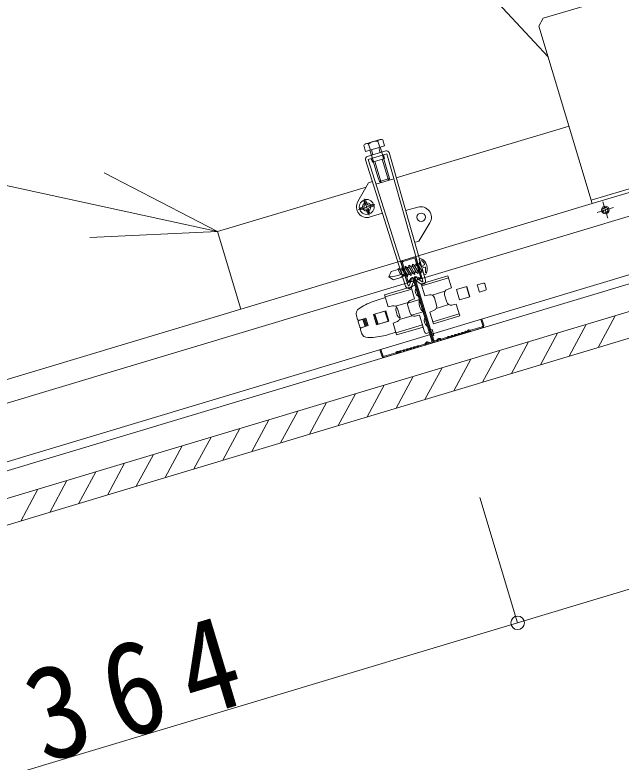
# Model space of a CAD drawing. Units: millimetres at full size, sheet at 1:20; details may follow other scales. Extents: x -4155 to 4045, y -2866 to 2834.
# Drawn here: x 1217 to 1501.4, y 546 to 896.6 of the extents above; entities that cross this region are included whole.
import ezdxf

# ---------------------------------------------------------------- set-up
doc = ezdxf.new("R2010")
doc.units = ezdxf.units.MM
doc.header["$LTSCALE"] = 20
for name, color, linetype, lineweight in [('1-0_断面', 7, 'Continuous', 9), ('1-1_寸法', 7, 'Continuous', 9), ('1-2_文字', 7, 'Continuous', 9)]:
    doc.layers.add(name, color=color, linetype=linetype, lineweight=lineweight)
doc.styles.add('ＭＳ ゴシック', font='')
doc.styles.get('ＭＳ ゴシック').set_extended_font_data('MS Gothic')

msp = doc.modelspace()

# ---------------------------------------------------------------- linework, layer by layer
at = {"layer": '1-0_断面'}
for p, q in [((3494.74, 1372.57), (-365, 212.58)), ((-360.25, 196.77), (3494.74, 1355.34)), ((-356.79, 185.28), (3494.74, 1342.81)), ((1108.18, 1263.13), (1467.25, 876.93)), ((1464.91, 895.14), (1635, 946.26)), ((1464.91, 895.14), (1462.9, 891.41)), ((1462.9, 891.41), (1487.94, 808.09)), ((1395.96, 820.12), (1477.01, 844.48)), ((1381.69, 836.2), (1388.33, 838.19)), ((1382.94, 836.05), (1383.81, 833.18)), ((1387.37, 837.38), (1388.23, 834.51)), ((1389.58, 838.04), (1390.44, 835.17)), ((1391.08, 832.82), (1382.36, 830.2)), ((1382.77, 828.86), (1391.48, 831.48)), ((1383.62, 833.12), (1384.34, 830.73)), ((1384.29, 833.32), (1385.01, 830.93)), ((1387.74, 834.36), (1388.46, 831.97)), ((1388.41, 834.56), (1389.13, 832.17)), ((1389.11, 832.23), (1390.02, 829.22)), ((1389.13, 832.17), (1392.01, 822.59)), ((1391.48, 831.48), (1408.49, 771.75)), ((1392.58, 832), (1409.64, 772.08)), ((1381.56, 828.69), (1400.35, 769.29)), ((1382.77, 828.86), (1401.5, 769.65)), ((1384.25, 829.3), (1384.77, 827.58)), ((1384.32, 830.79), (1385.23, 827.78)), ((1384.34, 830.73), (1387.22, 821.15)), ((1390.51, 829.3), (1384.77, 827.58)), ((1385.92, 827.92), (1388.9, 818)), ((1389.36, 828.96), (1392.35, 819.04)), ((1389.99, 831.03), (1390.51, 829.3)), ((1554.52, 829.77), (1487.48, 809.62)), ((1487.94, 808.09), (1559.58, 829.62)), ((1387.22, 821.15), (1388.03, 818.47)), ((1386.44, 817.26), (1394.81, 819.78)), ((1386.44, 817.26), (1394.81, 819.78)), ((1388.9, 818), (1388.03, 818.47)), ((1392.35, 819.04), (1392.82, 819.91)), ((1415.83, 775.35), (1564.18, 819.93)), ((1312.13, 794.93), (1381.82, 815.87)), ((1383.23, 802.68), (1380.92, 810.34)), ((690.78, 568.51), (1487.94, 808.09)), ((1378.24, 805.36), (1385.91, 807.66)), ((1379.1, 806.14), (1380.5, 806.56)), ((1381.17, 807.8), (1380.75, 809.2)), ((1382.12, 808.09), (1381.7, 809.49)), ((1383.37, 807.42), (1384.76, 807.84)), ((1383.66, 806.46), (1385.05, 806.88)), ((1495.21, 801.29), (1492.9, 808.95)), ((1379.39, 805.18), (1380.78, 805.6)), ((1382.45, 803.53), (1382.03, 804.93)), ((1383.41, 803.82), (1382.99, 805.22)), ((1389.49, 803.61), (1383.77, 801.8)), ((1400.33, 804.78), (1406.1, 806.42)), ((1490.22, 803.97), (1497.89, 806.27)), ((1312.13, 794.93), (1323.07, 758.53)), ((1404.1, 782.89), (1399.02, 781.36)), ((1399.02, 781.36), (1404.1, 782.89)), ((1399.17, 780.89), (1404.24, 782.41)), ((1407.34, 773.84), (1404.86, 782.08)), ((1405.34, 782.22), (1407.82, 773.98)), ((1408.98, 774.63), (1406.74, 782.08)), ((-363.85, 208.75), (1542.4, 781.64)), ((1398.35, 780.12), (1400.83, 771.88)), ((1401.31, 772.03), (1398.83, 780.26)), ((1400.2, 778.67), (1400.96, 778.15)), ((1400.21, 777.92), (1400.2, 778.67)), ((1401.87, 779.17), (1402.63, 778.65)), ((1401.89, 778.43), (1401.87, 779.17)), ((1402.63, 778.65), (1403.56, 778.93)), ((1402.63, 778.65), (1404.57, 775.51)), ((1402.88, 778.25), (1403.81, 778.53)), ((1403.55, 779.48), (1403.55, 779.67)), ((1403.56, 778.93), (1403.55, 779.48)), ((1403.56, 778.93), (1403.72, 778.67)), ((1404.31, 779.15), (1405.24, 779.43)), ((1404.56, 778.75), (1405.49, 779.03)), ((1405.22, 780.18), (1405.98, 779.66)), ((1405.24, 779.43), (1405.22, 780.18)), ((1405.24, 779.43), (1407.18, 776.29)), ((1405.98, 779.66), (1406.92, 779.94)), ((1405.98, 779.66), (1407.92, 776.52)), ((1406.23, 779.25), (1407.17, 779.53)), ((1406.9, 780.68), (1407.23, 780.46)), ((1406.92, 779.94), (1406.9, 780.68)), ((1406.92, 779.94), (1407.82, 778.47)), ((1408.52, 779.18), (1409.16, 779.38)), ((693.84, 558.36), (1415.83, 775.35)), ((1393.51, 776.18), (1392.54, 773.75)), ((1396.83, 777.18), (1393.51, 776.18)), ((1396.84, 777.66), (1397.61, 777.14)), ((1396.86, 776.92), (1396.84, 777.66)), ((1396.86, 776.92), (1397.84, 775.34)), ((1397.61, 777.14), (1398.54, 777.42)), ((1397.61, 777.14), (1398.58, 775.56)), ((1397.84, 775.34), (1398.6, 774.82)), ((1397.86, 776.74), (1398.79, 777.02)), ((1398.52, 778.16), (1399.28, 777.64)), ((1398.54, 777.42), (1398.52, 778.16)), ((1398.54, 777.42), (1400.48, 774.28)), ((1398.6, 774.82), (1398.58, 775.56)), ((1399.28, 777.64), (1400.21, 777.92)), ((1399.28, 777.64), (1401.22, 774.5)), ((1399.53, 777.24), (1400.46, 777.52)), ((1400.21, 777.92), (1402.16, 774.78)), ((1400.96, 778.15), (1401.89, 778.43)), ((1400.96, 778.15), (1402.9, 775.01)), ((1400.97, 774.91), (1401.91, 775.19)), ((1401.21, 777.74), (1402.14, 778.02)), ((1401.89, 778.43), (1403.83, 775.29)), ((1402.65, 775.41), (1403.58, 775.69)), ((1402.9, 775.01), (1403.83, 775.29)), ((1402.92, 774.26), (1402.9, 775.01)), ((1403.83, 775.29), (1404.59, 774.77)), ((1403.86, 778.45), (1405.51, 775.79)), ((1404.32, 775.91), (1404.6, 776)), ((1404.57, 775.51), (1404.71, 775.55)), ((1404.59, 774.77), (1404.57, 775.51)), ((1404.6, 776), (1405.26, 776.19)), ((1404.73, 775.56), (1405.51, 775.79)), ((1405.51, 775.79), (1406.27, 775.27)), ((1406, 776.42), (1406.93, 776.7)), ((1406.23, 776.82), (1406.71, 776.97)), ((1406.25, 776.01), (1407.18, 776.29)), ((1406.27, 775.27), (1406.25, 776.01)), ((1407.18, 776.29), (1407.94, 775.77)), ((1407.68, 776.92), (1408.24, 777.09)), ((1407.92, 776.52), (1408.37, 776.65)), ((1407.94, 775.77), (1407.92, 776.52)), ((1408.86, 778.03), (1409.51, 778.23)), ((1394.59, 772.3), (1392.54, 773.75)), ((1398.11, 773.36), (1394.59, 772.3)), ((1399.43, 774.89), (1398.09, 774.74)), ((1398.46, 773.67), (1400.48, 774.28)), ((1399.12, 774.35), (1400.23, 774.68)), ((1400.48, 774.28), (1401.24, 773.76)), ((1401.22, 774.5), (1402.16, 774.78)), ((1401.24, 773.76), (1401.22, 774.5)), ((1402.06, 769.63), (1402.9, 771.77)), ((1402.16, 774.78), (1402.92, 774.26)), ((1402.24, 771.96), (1402.73, 772.88)), ((1402.67, 771.7), (1403.17, 772.64)), ((1402.9, 771.77), (1404.02, 771.33)), ((1403.35, 771.6), (1405.87, 772.35)), ((1403.91, 772.57), (1412.59, 743.68)), ((1404.39, 772.71), (1413.07, 743.82)), ((1404.87, 772.86), (1413.55, 743.96)), ((1406.39, 772.82), (1405.44, 773.32)), ((1406.15, 772.74), (1405.46, 771.76)), ((1407.34, 770.44), (1405.46, 771.76)), ((1406.6, 773.27), (1405.68, 773.76)), ((1408.03, 771.42), (1406.15, 772.74)), ((1406.45, 772.53), (1408.13, 773.03)), ((1407.69, 770.43), (1420.14, 774.17)), ((1407.98, 769.44), (1420.43, 773.18)), ((1420.14, 774.17), (1421.81, 768.58)), ((1402.9, 768.99), (1390.45, 765.25)), ((1403.19, 768), (1390.75, 764.26)), ((1404.58, 763.4), (1402.9, 768.99)), ((1403.18, 769.19), (1404.02, 771.33)), ((1403.81, 769.44), (1404.76, 769.72)), ((1407.69, 770.43), (1409.36, 764.84)), ((1421.81, 768.58), (1419.79, 767.78)), ((1424.16, 767.72), (1429.05, 769.19)), ((1428.84, 769.13), (1430.28, 764.34)), ((1428.95, 769.16), (1430.39, 764.37)), ((1429.05, 769.19), (1430.49, 764.4)), ((1436.83, 770.75), (1433.95, 769.88)), ((1433.95, 769.88), (1434.96, 766.53)), ((1437.45, 770.41), (1438.17, 768.02)), ((1392.13, 759.66), (1390.45, 765.25)), ((1409.36, 764.84), (1411.5, 765.29)), ((1412.8, 765.12), (1418.8, 766.92)), ((1418.61, 765.34), (1419.66, 761.86)), ((1437.84, 767.39), (1434.96, 766.53)), ((1386.92, 762.79), (1390.83, 763.97)), ((1401.56, 761.74), (1395.56, 759.94)), ((1401.4, 761.41), (1406.78, 763.02)), ((1404.58, 763.4), (1402.55, 762.59)), ((1413.82, 763.9), (1414.87, 760.42)), ((1378.52, 758.8), (1379.78, 759.58)), ((1392.13, 759.66), (1394.26, 760.1)), ((1395.86, 757.65), (1396.44, 755.74)), ((1396.59, 758.72), (1397.63, 755.24)), ((1401.37, 760.16), (1402.42, 756.68)), ((1411.67, 757.18), (1413.69, 757.99)), ((1414.69, 758.85), (1420.68, 760.65)), ((1424.12, 760.92), (1421.98, 760.48)), ((1425.8, 755.34), (1424.12, 760.92)), ((1377.23, 755.39), (1377.69, 753.86)), ((1378.41, 753.19), (1381.28, 754.05)), ((1378.68, 753.32), (1381.75, 754.24)), ((1381.28, 754.05), (1382.29, 750.7)), ((1381.75, 754.24), (1382.78, 750.8)), ((1385.97, 756.24), (1387.41, 751.46)), ((1403.44, 755.47), (1397.45, 753.66)), ((1403.13, 755.66), (1408.51, 757.27)), ((1406.88, 755.74), (1404.74, 755.3)), ((1406.88, 755.74), (1408.56, 750.16)), ((1411.67, 757.18), (1413.35, 751.6)), ((1413.05, 752.58), (1425.5, 756.33)), ((1413.35, 751.6), (1425.8, 755.34)), ((1490.65, 740.51), (1498.68, 755.45)), ((1378.07, 752.57), (1378.79, 750.17)), ((1379.42, 749.84), (1382.29, 750.7)), ((1379.72, 749.88), (1382.78, 750.8)), ((1380.32, 753.76), (1381.33, 750.41)), ((1380.8, 753.91), (1381.81, 750.56)), ((1394.43, 752), (1396.46, 752.81)), ((1394.43, 752), (1396.11, 746.42)), ((1408.26, 751.14), (1395.81, 747.4)), ((1408.17, 751.43), (1409.24, 747.89)), ((1436.15, 753.89), (1435.67, 753.74)), ((1435.67, 753.74), (1436.54, 750.87)), ((1437.01, 751.01), (1436.15, 753.89)), ((1477.1, 736.44), (1485.14, 751.38)), ((1379.64, 747.35), (1379.18, 748.88)), ((1391.81, 746.51), (1395.72, 747.69)), ((1408.56, 750.16), (1396.11, 746.42)), ((1410.48, 747.22), (1411.44, 747.51)), ((1411.13, 748.56), (1412.75, 749.05)), ((1413.62, 746.18), (1412.75, 749.05)), ((1426.37, 747.29), (1425.82, 747.13)), ((1428, 747.78), (1427.45, 747.62)), ((1427.6, 747.14), (1428.14, 747.3)), ((1429.08, 748.11), (1429.24, 748.16)), ((1429.22, 747.63), (1429.38, 747.68)), ((1429.35, 748.25), (1429.45, 748.42)), ((1429.89, 748.18), (1429.79, 748.02)), ((1430.16, 748.27), (1430.33, 748.17)), ((1430.39, 748.71), (1430.56, 748.62)), ((1436.2, 750.25), (1430.72, 748.6)), ((1436.34, 749.77), (1430.86, 748.12)), ((1463.56, 732.37), (1471.6, 747.31)), ((1382.61, 745.21), (1384.08, 745.26)), ((1411.99, 745.69), (1413.62, 746.18)), ((1414.17, 743.63), (1414.89, 743.84)), ((1415.14, 744.07), (1415.24, 744.29)), ((1415.7, 744.09), (1415.6, 743.87)), ((1416.29, 744.27), (1416.49, 744.14)), ((1416.76, 744.56), (1416.56, 744.69)), ((1417.1, 744.51), (1419.86, 745.34)), ((1420, 744.86), (1417.25, 744.03)), ((1421.49, 745.83), (1420.94, 745.66)), ((1421.08, 745.18), (1421.63, 745.35)), ((1423.11, 746.32), (1422.57, 746.15)), ((1422.71, 745.67), (1423.26, 745.84)), ((1424.74, 746.8), (1424.2, 746.64)), ((1424.34, 746.16), (1424.89, 746.33)), ((1425.97, 746.65), (1426.51, 746.81)), ((1401.69, 739.88), (1402.24, 740.04)), ((1403.32, 740.37), (1403.86, 740.53)), ((1403.46, 739.89), (1404.01, 740.05)), ((1404.95, 740.86), (1405.49, 741.02)), ((1405.64, 740.54), (1405.09, 740.38)), ((1409.34, 742.17), (1406.58, 741.34)), ((1406.72, 740.87), (1409.47, 741.69)), ((1409.59, 742.4), (1409.68, 742.62)), ((1410.14, 742.42), (1410.05, 742.2)), ((1410.73, 742.6), (1410.93, 742.47)), ((1411.21, 742.89), (1411, 743.02)), ((1412.26, 743.05), (1411.54, 742.84)), ((1411.69, 742.36), (1412.4, 742.57)), ((1415.03, 743.37), (1414.32, 743.15)), ((1450.01, 728.3), (1458.05, 743.24)), ((1389.13, 736.62), (1388.27, 739.5)), ((1388.75, 739.64), (1389.61, 736.77)), ((1390.23, 736.43), (1395.72, 738.08)), ((1390.38, 735.95), (1395.86, 737.6)), ((1395.93, 738.35), (1395.84, 738.18)), ((1396.37, 738.11), (1396.28, 737.94)), ((1396.64, 738.19), (1396.81, 738.1)), ((1397.04, 738.54), (1396.87, 738.63)), ((1397.35, 738.57), (1397.2, 738.53)), ((1397.5, 738.09), (1397.34, 738.05)), ((1398.44, 738.9), (1398.98, 739.06)), ((1398.58, 738.42), (1399.12, 738.58)), ((1400.06, 739.39), (1400.61, 739.55)), ((1400.75, 739.07), (1400.21, 738.91)), ((1402.38, 739.56), (1401.84, 739.4)), ((1436.47, 724.22), (1444.51, 739.17)), ((1422.93, 720.15), (1430.97, 735.1)), ((1409.38, 716.08), (1417.42, 731.03)), ((1395.84, 712.01), (1403.88, 726.96)), ((1382.3, 707.94), (1390.33, 722.89)), ((1368.75, 703.87), (1376.79, 718.82)), ((1355.21, 699.8), (1363.25, 714.75)), ((1341.67, 695.73), (1349.7, 710.68)), ((1328.12, 691.66), (1336.16, 706.61)), ((1314.58, 687.59), (1322.62, 702.54)), ((1301.03, 683.52), (1309.07, 698.47)), ((1287.49, 679.45), (1295.53, 694.4)), ((1273.95, 675.38), (1281.99, 690.33)), ((1260.4, 671.31), (1268.44, 686.26)), ((1246.86, 667.24), (1254.9, 682.19)), ((1233.32, 663.17), (1241.35, 678.12)), ((1219.77, 659.1), (1227.81, 674.04))]:
    msp.add_line(p, q, dxfattribs=at)
for points in [[(1380.73, 835.39), (1381.59, 832.51), (1390.44, 835.17)], [(1392.01, 822.59), (1392.82, 819.91), (1388.03, 818.47)], [(1384.82, 818.39), (1382.91, 817.79), (1377.92, 809.05)], [(1404.58, 789.87), (1406.5, 790.42), (1411.74, 799.01)], [(1403.55, 779.67), (1404.31, 779.15), (1406.25, 776.01)], [(1399.43, 774.89), (1399.01, 774.17), (1398.11, 773.36)], [(1430.49, 764.4), (1425.6, 762.93), (1424.16, 767.72)], [(1387.21, 751.34), (1386.73, 751.2), (1385.27, 756.09), (1385.74, 756.23)]]:
    msp.add_lwpolyline(points, dxfattribs=at)
for points in [[(1387.21, 751.34), (1392.48, 752.93), (1391.01, 757.81), (1385.74, 756.23)], [(1387.2, 751.39), (1392.08, 752.86), (1390.64, 757.65), (1385.76, 756.18)]]:
    msp.add_lwpolyline(points, close=True, dxfattribs=at)
for centre, radius in [((1382.08, 806.51), 3.5), ((1382.08, 806.51), 2), ((1494.06, 805.12), 1.8), ((1407.66, 801.67), 2), ((1494.06, 805.12), 1.2)]:
    msp.add_circle(centre, radius, dxfattribs=at)
for centre, radius, start, end in [((1388.78, 836.67), 1.58, 59.901, 153.5539), ((1382.15, 834.68), 1.58, 59.901, 153.5539), ((1386.62, 831.85), 5.58, 82.2948, 131.1602), ((1391.42, 831.67), 1.2, 15.901, 106.7275), ((1382.71, 829.05), 1.2, 106.7275, 197.5539), ((1382.27, 806.57), 5, 150.2765, 287.5539), ((1380.21, 807.51), 1, 286.7275, 16.7275), ((1382.08, 806.51), 3, 97.1334, 116.3216), ((1383.08, 808.38), 1, 196.7275, 286.7275), ((1382.08, 806.51), 3, 7.1334, 26.3215), ((1407.47, 801.61), 5, 328.6236, 105.901), ((1382.08, 806.51), 3, 187.1334, 206.3216), ((1381.07, 804.64), 1, 16.7275, 106.7275), ((1382.08, 806.51), 3, 277.1334, 296.3216), ((1383.94, 805.5), 1, 106.7275, 196.7275), ((1404.39, 781.93), 1, 16.7275, 106.7275), ((1404.39, 781.93), 0.5, 16.7275, 106.7275), ((1406.85, 782.1), 0.117, 105.7466, 188.5412), ((1407.19, 780.98), 1.28, 70.71, 106.9064), ((1405.52, 777.65), 5, 16.7275, 65.1985), ((1399.31, 780.41), 1, 106.7275, 196.7275), ((1399.31, 780.41), 0.5, 106.7275, 196.7275), ((1408.42, 781.43), 0.431, 110.8618, 201.2393), ((1404.24, 777.27), 5.5, 25.0619, 46.6511), ((1409.03, 778.71), 0.699, 137.5432, 255.9118), ((1408.83, 779.59), 0.394, 326.8431, 1.3758), ((1405.52, 777.65), 5, 328.2485, 16.7275), ((1408.75, 775.8), 1.28, 286.6381, 322.7188), ((1409.35, 777.87), 0.394, 32.0792, 66.6237), ((1404.24, 777.27), 5.5, 346.8017, 8.3938), ((1410.02, 776.11), 0.431, 192.249, 282.5939), ((1391.62, 795.08), 21.35, 272.4732, 287.6596), ((1401.78, 772.17), 1, 196.7275, 331.7275), ((1401.78, 772.17), 0.5, 196.7275, 334.5754), ((1403.53, 772.45), 0.9, 16.7275, 151.7275), ((1403.53, 772.45), 0.4, 16.7275, 151.7275), ((1405.25, 772.97), 0.9, 61.7275, 196.7275), ((1405.25, 772.97), 0.4, 61.7275, 196.7275), ((1406.86, 773.7), 1, 241.7275, 16.7275), ((1406.86, 773.7), 0.5, 238.8795, 16.7275), ((1408.2, 771.67), 1.5, 234.948, 15.901), ((1408.2, 771.67), 0.3, 234.948, 15.901), ((1409.08, 774.68), 0.117, 205.3432, 287.7074), ((1401.78, 769.74), 1.5, 197.5539, 338.5069), ((1401.78, 769.74), 0.3, 197.5539, 338.5069), ((1404.1, 768.48), 1, 106.7275, 196.7275), ((1407.78, 766.98), 2.9, 153.1247, 240.3303), ((1436.97, 770.27), 0.5, 16.7275, 106.7275), ((1437.69, 767.87), 0.5, 286.7275, 16.7275), ((1411.91, 763.33), 2, 16.7275, 101.7275), ((1420.53, 765.92), 2, 111.7275, 196.7275), ((1395.55, 734.06), 30, 106.7275, 121.7275), ((1403.29, 760.74), 2, 111.7275, 196.7275), ((1412.65, 761.65), 6.03, 166.8647, 226.5903), ((1421.57, 762.44), 2, 196.7275, 281.7275), ((1380.1, 756.25), 3, 121.7275, 196.7275), ((1394.67, 758.15), 2, 16.7275, 101.7275), ((1397.78, 758.23), 2, 142.5042, 196.7275), ((1412.95, 759.85), 2, 291.7275, 16.7275), ((1398.35, 756.31), 2, 196.7275, 250.9507), ((1395.72, 754.67), 2, 291.7275, 16.7275), ((1404.34, 757.26), 2, 196.7275, 281.7275), ((1411.96, 753.09), 2.9, 153.1247, 240.3303), ((1378.45, 754.09), 0.8, 196.7275, 286.7275), ((1378.55, 752.71), 0.5, 106.7275, 196.7275), ((1436.06, 750.73), 0.5, 286.7275, 16.7275), ((1436.06, 750.73), 1, 286.7275, 16.7275), ((1379.27, 750.32), 0.5, 196.7275, 286.7275), ((1379.95, 749.11), 0.8, 106.7275, 196.7275), ((1382.52, 748.21), 3, 196.7275, 271.7275), ((1410.2, 748.18), 1, 196.7275, 286.7275), ((1425.43, 746.49), 0.7, 67.785, 145.6699), ((1425.77, 747.32), 0.2, 247.785, 286.7275), ((1426.31, 747.49), 0.2, 286.7275, 325.6699), ((1427.06, 746.98), 0.7, 67.785, 145.6699), ((1426.31, 747.49), 0.7, 286.7275, 325.6699), ((1427.06, 746.98), 0.2, 69.8576, 145.6699), ((1427.4, 747.81), 0.7, 247.785, 286.7275), ((1427.4, 747.81), 0.2, 247.785, 286.7275), ((1427.94, 747.97), 0.2, 286.7275, 325.6699), ((1428.68, 747.47), 0.7, 67.785, 145.6699), ((1427.94, 747.97), 0.7, 286.7275, 325.6699), ((1428.68, 747.47), 0.2, 67.785, 143.5974), ((1429.02, 748.3), 0.7, 247.785, 286.7275), ((1429.02, 748.3), 0.2, 247.785, 286.7275), ((1429.18, 748.35), 0.2, 286.7275, 331.7275), ((1429.18, 748.35), 0.7, 286.7275, 331.7275), ((1430.06, 748.09), 0.7, 61.7275, 151.7275), ((1430.06, 748.09), 0.2, 61.7275, 151.7275), ((1430.66, 748.79), 0.7, 241.7275, 286.7275), ((1430.66, 748.79), 0.2, 241.7275, 286.7275), ((1383.18, 775.24), 30, 271.7275, 286.7275), ((1412.11, 743.53), 0.5, 286.7275, 16.7275), ((1412.11, 743.53), 1, 286.7275, 16.7275), ((1414.03, 744.11), 1, 196.7275, 286.7275), ((1414.03, 744.11), 0.5, 196.7275, 286.7275), ((1414.78, 744.23), 0.4, 286.7275, 336.7275), ((1414.78, 744.23), 0.9, 286.7275, 336.7275), ((1416.07, 743.94), 0.9, 56.7275, 156.7275), ((1416.07, 743.94), 0.4, 56.7275, 156.7275), ((1416.98, 744.89), 0.9, 236.7275, 286.7275), ((1416.98, 744.89), 0.4, 236.7275, 286.7275), ((1419.8, 745.53), 0.2, 286.7275, 325.6699), ((1420.54, 745.02), 0.7, 67.785, 145.6699), ((1419.8, 745.53), 0.7, 286.7275, 325.6699), ((1420.54, 745.02), 0.2, 69.8576, 145.6699), ((1420.88, 745.85), 0.7, 247.785, 286.7275), ((1420.88, 745.85), 0.2, 247.785, 286.7275), ((1421.43, 746.02), 0.2, 286.7275, 325.6699), ((1422.17, 745.51), 0.7, 67.785, 145.6699), ((1421.43, 746.02), 0.7, 286.7275, 325.6699), ((1422.17, 745.51), 0.2, 69.8576, 145.6699), ((1422.51, 746.34), 0.7, 247.785, 286.7275), ((1422.51, 746.34), 0.2, 247.785, 286.7275), ((1423.06, 746.51), 0.2, 286.7275, 325.6699), ((1423.8, 746), 0.7, 67.785, 145.6699), ((1423.06, 746.51), 0.7, 286.7275, 325.6699), ((1423.8, 746), 0.2, 69.8576, 145.6699), ((1424.14, 746.83), 0.7, 247.785, 286.7275), ((1424.14, 746.83), 0.2, 247.785, 286.7275), ((1424.68, 747), 0.2, 286.7275, 325.6699), ((1424.68, 747), 0.7, 286.7275, 325.6699), ((1425.43, 746.49), 0.2, 69.8576, 145.6699), ((1425.77, 747.32), 0.7, 247.785, 286.7275), ((1401.29, 739.24), 0.7, 67.785, 145.6699), ((1402.18, 740.23), 0.2, 286.7275, 325.6699), ((1402.92, 739.72), 0.7, 67.785, 145.6699), ((1403.26, 740.56), 0.2, 247.785, 286.7275), ((1403.81, 740.72), 0.2, 286.7275, 325.6699), ((1404.55, 740.21), 0.7, 67.785, 145.6699), ((1403.81, 740.72), 0.7, 286.7275, 325.6699), ((1404.55, 740.21), 0.2, 67.785, 143.5974), ((1404.89, 741.05), 0.7, 247.785, 286.7275), ((1404.89, 741.05), 0.2, 247.785, 286.7275), ((1405.43, 741.21), 0.2, 286.7275, 325.6699), ((1406.18, 740.7), 0.7, 67.785, 145.6699), ((1405.43, 741.21), 0.7, 286.7275, 325.6699), ((1406.18, 740.7), 0.2, 67.785, 143.5974), ((1406.52, 741.54), 0.7, 247.785, 286.7275), ((1406.52, 741.54), 0.2, 247.785, 286.7275), ((1409.22, 742.56), 0.4, 286.7275, 336.7275), ((1409.22, 742.56), 0.9, 286.7275, 336.7275), ((1410.51, 742.27), 0.9, 56.7275, 156.7275), ((1410.51, 742.27), 0.4, 56.7275, 156.7275), ((1411.43, 743.22), 0.9, 236.7275, 286.7275), ((1411.43, 743.22), 0.4, 236.7275, 286.7275), ((1390.09, 736.91), 1, 196.7275, 286.7275), ((1390.09, 736.91), 0.5, 196.7275, 286.7275), ((1395.66, 738.27), 0.2, 286.7275, 331.7275), ((1395.66, 738.27), 0.7, 286.7275, 331.7275), ((1396.54, 738.02), 0.7, 61.7275, 151.7275), ((1396.54, 738.02), 0.2, 61.7275, 151.7275), ((1397.14, 738.72), 0.7, 241.7275, 286.7275), ((1397.14, 738.72), 0.2, 241.7275, 286.7275), ((1397.29, 738.76), 0.2, 286.7275, 325.6699), ((1398.04, 738.26), 0.7, 67.785, 145.6699), ((1397.29, 738.76), 0.7, 286.7275, 325.6699), ((1398.04, 738.26), 0.2, 69.8576, 145.6699), ((1398.38, 739.09), 0.7, 247.785, 286.7275), ((1398.38, 739.09), 0.2, 247.785, 286.7275), ((1398.92, 739.25), 0.2, 286.7275, 325.6699), ((1399.67, 738.75), 0.7, 67.785, 145.6699), ((1398.92, 739.25), 0.7, 286.7275, 325.6699), ((1399.67, 738.75), 0.2, 67.785, 143.5974), ((1400.01, 739.58), 0.7, 247.785, 286.7275), ((1400.01, 739.58), 0.2, 247.785, 286.7275), ((1400.55, 739.74), 0.2, 286.7275, 325.6699), ((1400.55, 739.74), 0.7, 286.7275, 325.6699), ((1401.29, 739.24), 0.2, 67.785, 143.5974), ((1401.63, 740.07), 0.7, 247.785, 286.7275), ((1401.63, 740.07), 0.2, 247.785, 286.7275), ((1402.18, 740.23), 0.7, 286.7275, 325.6699), ((1402.92, 739.72), 0.2, 67.785, 143.5974), ((1403.26, 740.56), 0.7, 247.785, 286.7275)]:
    msp.add_arc(centre, radius, start, end, dxfattribs=at)
at = {"layer": '1-1_寸法'}
for p, q in [((1452.9, 611.31), (1801.49, 716.08)), ((1452.9, 611.31), (1435.23, 670.09)), ((1104.3, 506.55), (1452.9, 611.31))]:
    msp.add_line(p, q, dxfattribs=at)
msp.add_circle((1452.9, 611.31), 3.19, dxfattribs=at)
at = {"layer": '1-2_文字'}
msp.add_line((1312.13, 794.93), (1258.82, 822.46), dxfattribs=at)
msp.add_lwpolyline([(1195.49, 820.4), (1312.13, 794.93), (1252.2, 792.12)], dxfattribs=at)

# ---------------------------------------------------------------- texts
at = {"layer": '1-1_寸法', "insert": (1230.71, 544.54), "char_height": 43.99, "attachment_point": 7, "rotation": 16.727, "style": 'ＭＳ ゴシック'}
msp.add_mtext('\\T1.37;\\W0.9;364', dxfattribs=at)

doc.saveas('drawing.dxf')
